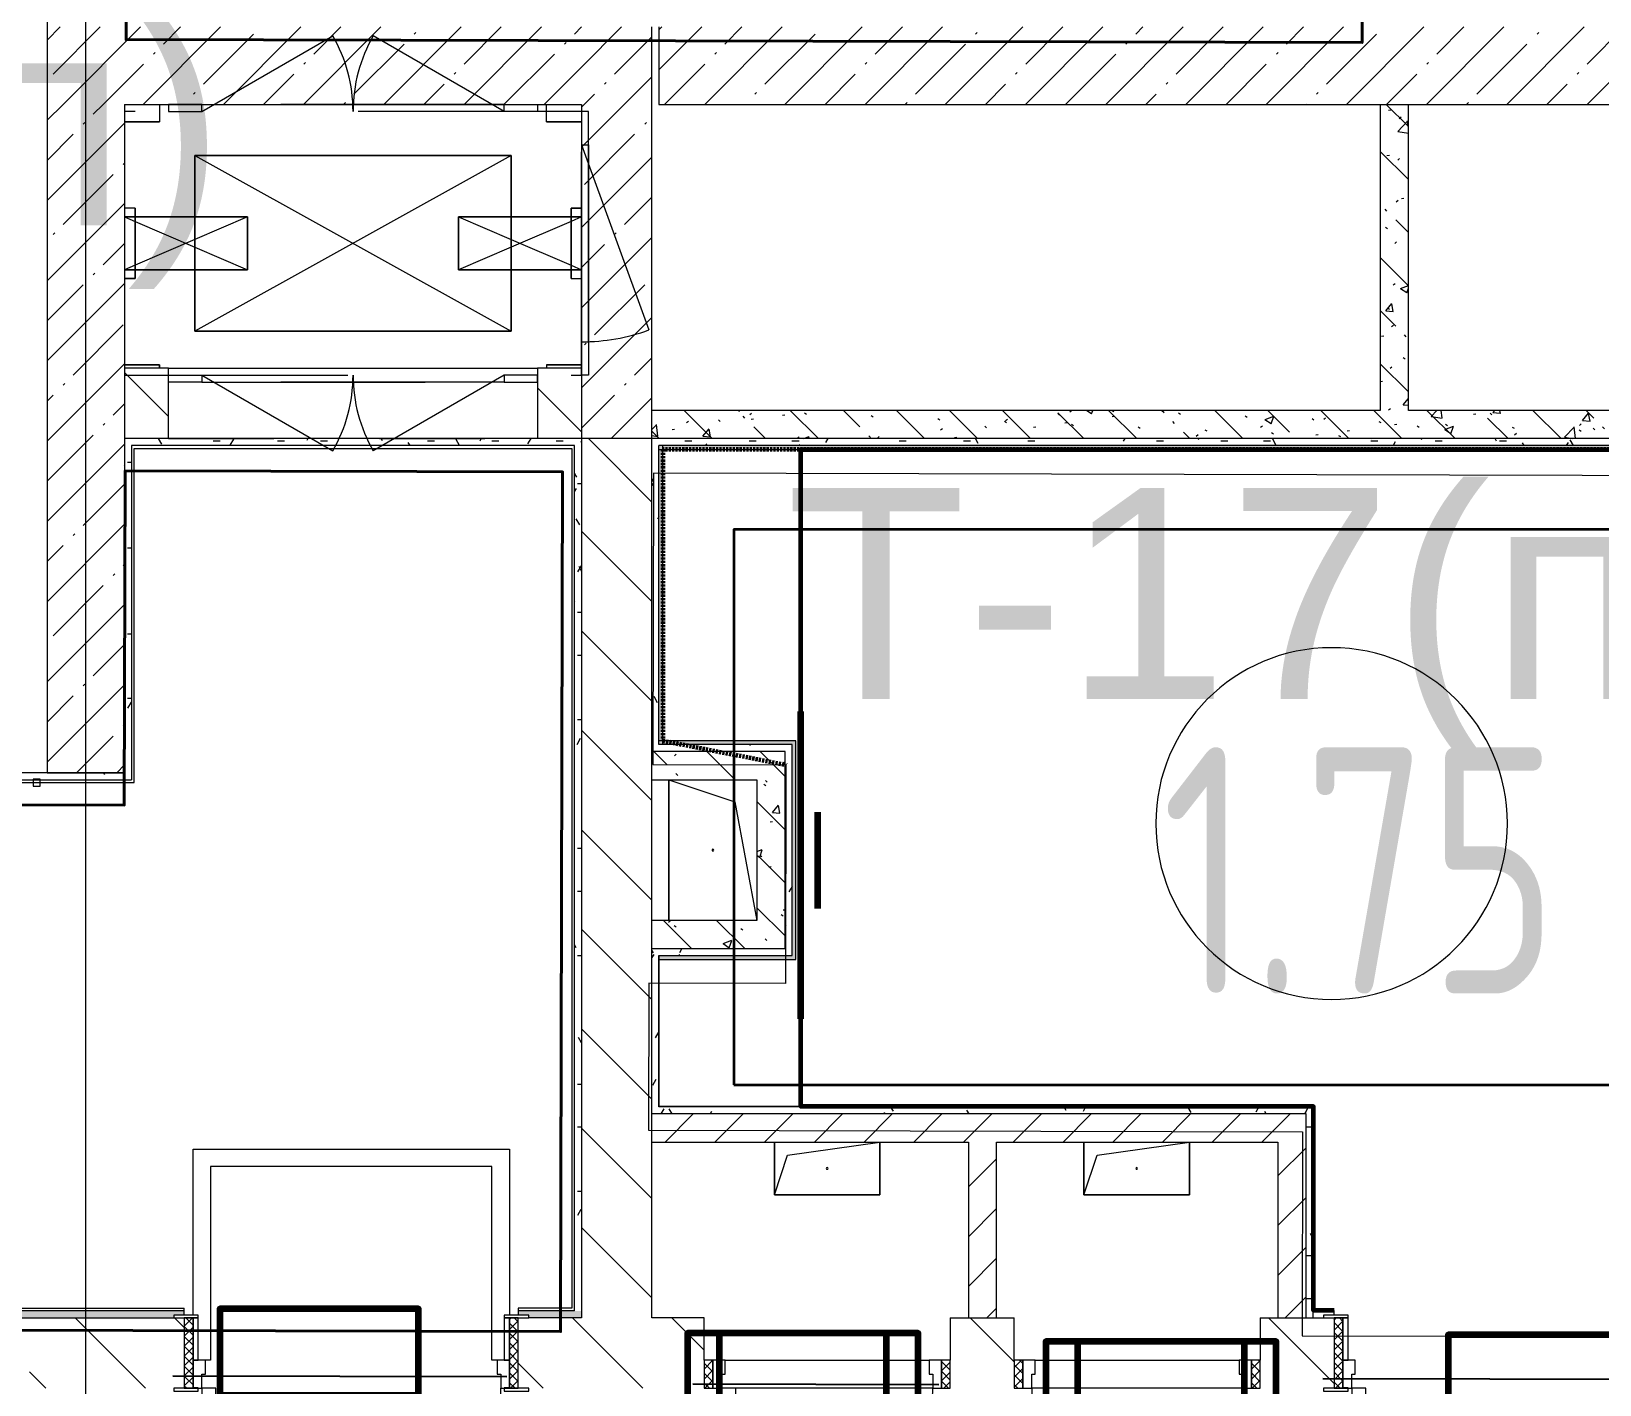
# Model space of a CAD drawing. Header units: millimetres. Extents: x -249154 to 415037, y -45458 to 354837.
# Drawn here: x 84770 to 89230, y 13274 to 17121 of the extents above; entities that cross this region are included whole.
import ezdxf

# ---------------------------------------------------------------- set-up
doc = ezdxf.new("R2010")
doc.units = ezdxf.units.MM
for name, pattern in [('200_ШТРИХ__ш1_п0_6_', [320, 200, -120]), ('Снесенные', [1428.75, 952.5, -476.25]), ('Штрих', [1270, 635, -635]), ('Штрих короткий', [600, 300, -300])]:
    doc.linetypes.add(name, pattern=pattern)
for name, color, linetype, lineweight in [('0) НЗ Ремонт штукатурка', 6, 'Continuous', 60), ('1) FK16', 1, 'Continuous', 50), ('1) FK9 Плитка кухня', 102, 'Continuous', 40), ('3.3) Шпаклевка баз. фин. WD5-13', 160, 'Continuous', 140), ('4.4) РВР ремонт Штукатурки', 160, 'зигзаг', 35), ('501 заделка отвертсии ком', 5, 'Continuous', 158), ('545 штукатурка цементом', 6, 'Continuous', 60), ('923 Люки', 170, 'Continuous', 120), ('A-AREA-BNDY', 7, 'Continuous', 5), ('A-AREA-IDEN', 7, 'Continuous', 9), ('A-DOOR-2', 7, 'Continuous', 5), ('A-DOOR-FRAM-2', 7, 'Continuous', 5), ('A-FLOR', 7, 'Continuous', 9), ('A-GENM', 7, 'Continuous', 9), ('A-GENM-2', 7, 'Штрих', 5), ('A-WALL', 7, 'Continuous', 5), ('I-WALL', 7, 'Continuous', 5), ('M-EQPM-3', 7, 'Снесенные', 5), ('Оси', 7, 'Continuous', 9)]:
    doc.layers.add(name, color=color, linetype=linetype, lineweight=lineweight)
for name, color, linetype, lineweight, true_color in [('A-DOOR-1', 7, 'Continuous', 5, 0xc0c0c0), ('A-DOOR-7', 7, 'Штрих короткий', 5, 0xc0c0c0), ('A-DOOR-FRAM-1', 7, 'Continuous', 5, 0xc0c0c0), ('A-WALL-1', 9, 'Continuous', 5, 0x808080), ('A-WALL-FNSH-1', 9, 'Continuous', 5, 0x808080), ('M-EQPM-1', 7, 'Continuous', 9, 0xb2b2b2), ('M-EQPM-2', 7, 'Штрих', 5, 0xb2b2b2), ('M-EQPM-4', 7, 'Continuous', 9, 0x52e2e2)]:
    doc.layers.add(name, color=color, linetype=linetype, lineweight=lineweight, true_color=true_color)
doc.styles.get("Standard").update_dxf_attribs({"font": 'arial.ttf'})
doc.styles.add('СПДС', font='ГОСТ тип А.ttf', dxfattribs={"width": 0.9})
doc.linetypes.add('зигзаг', pattern='A,0.00254,-5.08,[131,ltypeshp.shx,S=5.08,R=0,X=-5.08,Y=0],-10.16,[131,ltypeshp.shx,S=5.08,R=180,X=5.08,Y=0],-5.08', length=20.32254)
pattern_1 = [(45, (64.7, -136.06), (-114.04925, 114.04925), []), (45, (178.75, -136.06), (-114.04925, 114.04925), [201.612, -40.322, 6.706, -33.617])]
pattern_2 = [(135, (64.7, -136.06), (-141.42136, -141.42136), [])]
pattern_3 = [(135, (1826.41, 164.685), (-14.14214, -14.14214), []), (225, (1826.41, 164.685), (14.14214, -14.14214), [])]
pattern_4 = [(45, (-296.384, 164.685), (-14.1421, 14.1421), []), (135, (-296.384, 164.685), (-14.1421, -14.1421), [])]
pattern_5 = [(135, (64.7, -136.06), (-150.8683, -150.8683), [213.36, -35.56, 7.112, -35.56]), (135, (64.7, 14.71), (-150.8683, -150.8683), []), (50, (64.7, -136.06), (255.05767, -22.3145), [26.67, -293.37]), (355, (64.7, -136.06), (-49.3404, 267.47914), [21.336, -234.696]), (100.451, (85.96, -137.92), (205.71947, 245.16356), [22.666, -249.326]), (46.184, (64.7, -64.94), (379.511, -58.86), [40.005, -440.055]), (96.636, (96.33, -69.85), (332.3634, 346.3991), [33.999, -373.989]), (351.184, (64.7, -64.94), (332.3669, 346.3953), [32.004, -352.044]), (21, (100.26, -82.72), (212.26017, -143.1711), [26.67, -293.37]), (326, (100.26, -82.72), (86.5224, 257.8632), [21.336, -234.696]), (71.451, (117.95, -94.65), (298.78395, 114.6901), [22.666, -249.326]), (37.5, (64.7, -136.06), (4.32385, 118.37751), [6.706, -225.146, 6.706, -231.546, -235.585]), (37.5, (64.7, -136.06), (4.32385, 118.37751), [-470.103, 6.706, -228.879]), (7.5, (64.7, -136.06), (93.54758, 140.2533), [6.706, -129.134, 6.706, -219.812, -89.789]), (7.5, (64.7, -136.06), (93.54758, 140.2533), [-362.356, 6.706, -83.083]), (327.5, (-14.6, -136.06), (189.82734, -8.02019), [6.706, -82.194, 6.706, -270.662, -368.046]), (327.5, (-14.6, -136.06), (189.82734, -8.02019), [-366.268, 6.706, -361.34]), (317.5, (-50.16, -136.06), (207.38114, 35.59764), [6.706, -108.864, 6.706, -177.495, -261.366]), (317.5, (-50.16, -136.06), (207.38114, 35.59764), [-299.771, 6.706, -254.66])]
pattern_6 = [(45, (64.7, -136.06), (-70.71068, 70.71068), [])]
pattern_7 = [(0, (64.7, -136.06), (243.84, 60.96), [20.117, -162.763, 20.117, -162.763, -975.36]), (0, (64.7, -136.06), (243.84, 60.96), [-365.76, 20.117, -345.643, 20.117, -162.763, -426.72]), (0, (64.7, -136.06), (243.84, 60.96), [-914.4, 20.117, -101.803, 20.117, -284.683]), (120, (156.14, -105.58), (-174.71291, 180.691634), [20.117, -162.763, 20.117, -162.763, -975.36]), (120, (156.14, -105.58), (-174.71291, 180.691634), [-365.76, 20.117, -345.643, 20.117, -162.763, -426.72]), (120, (156.14, -105.58), (-174.71291, 180.691634), [-914.4, 20.117, -101.803, 20.117, -284.683]), (240, (186.62, 16.34), (-69.12709, -241.651634), [20.117, -162.763, 20.117, -162.763, -975.36]), (240, (186.62, 16.34), (-69.12709, -241.651634), [-365.76, 20.117, -345.643, 20.117, -162.763, -426.72]), (240, (186.62, 16.34), (-69.12709, -241.651634), [-914.4, 20.117, -101.803, 20.117, -284.683])]

# ---------------------------------------------------------------- blocks, each defined once
blk = doc.blocks.new('110_Дверь_СКБ_1Ст_Внутренняя1 - Д-8 950x2100h_охрана-V70-Объем проектирования 1 этажа')
at = {"layer": 'A-DOOR-2'}
h = blk.add_hatch(dxfattribs=at)
h.set_pattern_fill('FP_33', color=256, style=0, pattern_type=2)
h.set_pattern_definition(pattern_3)
h.paths.add_polyline_path([(462.5, 100), (462.5, -100), (487.5, -100), (487.5, 100), (463.8, 100)])
at = {"layer": 'A-DOOR-FRAM-2'}
h = blk.add_hatch(dxfattribs=at)
h.set_pattern_fill('FP_34', color=256, style=0, pattern_type=2)
h.set_pattern_definition(pattern_4)
h.paths.add_polyline_path([(-457.5, 100), (-462.5, 100), (-462.5, -100), (-437.5, -100), (-437.5, 100), (-451.6, 100)])
at = {"layer": 'A-DOOR-1'}
for p, q in [((437.5, 950), (397.5, 950)), ((397.5, 950), (397.5, 100)), ((437.5, 100), (437.5, 950)), ((397.5, 100), (437.5, 100))]:
    blk.add_line(p, q, dxfattribs=at)
blk.add_arc((437.5, 100), 850, 90, 180, dxfattribs=at)
at = {"layer": 'A-DOOR-FRAM-1'}
for p, q in [((-422.5, 108), (-492.5, 108)), ((-492.5, 108), (-492.5, 100)), ((-492.5, 100), (-422.5, 100)), ((-437.5, 100), (-462.5, 100)), ((-462.5, 100), (-462.5, -100)), ((-412.5, 100), (-437.5, 100)), ((-437.5, 100), (-437.5, 20)), ((-437.5, -100), (-437.5, 100)), ((-422.5, 100), (-437.5, 100)), ((-437.5, 100), (-437.5, 99)), ((-437.5, 99), (-422.5, 99)), ((-422.5, 100), (-422.5, 108)), ((-422.5, 99), (-422.5, 100)), ((-412.5, 60), (-412.5, 100)), ((437.5, 100), (437.5, 60)), ((462.5, 100), (437.5, 100)), ((517.5, 108), (447.5, 108)), ((447.5, 108), (447.5, 100)), ((462.5, 100), (447.5, 100)), ((447.5, 100), (447.5, 99)), ((447.5, 100), (517.5, 100)), ((447.5, 99), (462.5, 99)), ((462.5, 20), (462.5, 100)), ((487.5, 100), (462.5, 100)), ((462.5, 100), (462.5, -100)), ((462.5, 99), (462.5, 100)), ((487.5, -100), (487.5, 100)), ((517.5, 100), (517.5, 108)), ((-402.5, 60), (-412.5, 60)), ((-402.5, 20), (-402.5, 60)), ((437.5, 60), (427.5, 60)), ((427.5, 60), (427.5, 20)), ((-437.5, 20), (-402.5, 20)), ((-422.5, 20), (-437.5, 20)), ((-437.5, 20), (-437.5, -100)), ((-422.5, -100), (-422.5, 20)), ((427.5, 20), (462.5, 20)), ((462.5, 20), (447.5, 20)), ((447.5, 20), (447.5, -100)), ((462.5, -100), (462.5, 20)), ((-422.5, -100), (-492.5, -100)), ((-492.5, -100), (-492.5, -108)), ((-492.5, -108), (-422.5, -108)), ((-462.5, -100), (-437.5, -100)), ((-437.5, -100), (-422.5, -100)), ((-422.5, -108), (-422.5, -100)), ((447.5, -100), (462.5, -100)), ((517.5, -100), (447.5, -100)), ((447.5, -100), (447.5, -108)), ((447.5, -108), (517.5, -108)), ((462.5, -100), (487.5, -100)), ((517.5, -108), (517.5, -100))]:
    blk.add_line(p, q, dxfattribs=at)
blk = doc.blocks.new('110_Дверь_СКБ_1Ст_Внутренняя1 - Д-8 950x2100h_охрана-V22-Объем проектирования 1 этажа')
at = {"layer": 'A-DOOR-2'}
h = blk.add_hatch(dxfattribs=at)
h.set_pattern_fill('FP_33', color=256, style=0, pattern_type=2)
h.set_pattern_definition(pattern_3)
h.paths.add_polyline_path([(487.5, 100), (462.5, 100), (462.5, -100), (487.5, -100), (487.5, 13.7)])
at = {"layer": 'A-DOOR-FRAM-2'}
h = blk.add_hatch(dxfattribs=at)
h.set_pattern_fill('FP_34', color=256, style=0, pattern_type=2)
h.set_pattern_definition(pattern_4)
h.paths.add_polyline_path([(-437.5, 100), (-462.5, 100), (-462.5, -100), (-437.5, -100), (-437.5, 16.5)])
at = {"layer": 'A-DOOR-1'}
for p, q in [((437.5, 950), (397.5, 950)), ((397.5, 950), (397.5, 100)), ((437.5, 100), (437.5, 950)), ((397.5, 100), (437.5, 100))]:
    blk.add_line(p, q, dxfattribs=at)
blk.add_arc((437.5, 100), 850, 90, 180, dxfattribs=at)
at = {"layer": 'A-DOOR-FRAM-1'}
for p, q in [((-422.5, 108), (-492.5, 108)), ((-492.5, 108), (-492.5, 100)), ((-492.5, 100), (-422.5, 100)), ((-437.5, 100), (-462.5, 100)), ((-462.5, 100), (-462.5, -100)), ((-412.5, 100), (-437.5, 100)), ((-437.5, 100), (-437.5, 20)), ((-437.5, -100), (-437.5, 100)), ((-422.5, 100), (-437.5, 100)), ((-437.5, 100), (-437.5, 99)), ((-437.5, 99), (-422.5, 99)), ((-422.5, 100), (-422.5, 108)), ((-422.5, 99), (-422.5, 100)), ((-412.5, 60), (-412.5, 100)), ((437.5, 100), (437.5, 60)), ((462.5, 100), (437.5, 100)), ((517.5, 108), (447.5, 108)), ((447.5, 108), (447.5, 100)), ((462.5, 100), (447.5, 100)), ((447.5, 100), (447.5, 99)), ((447.5, 100), (517.5, 100)), ((447.5, 99), (462.5, 99)), ((462.5, 20), (462.5, 100)), ((487.5, 100), (462.5, 100)), ((462.5, 100), (462.5, -100)), ((462.5, 99), (462.5, 100)), ((487.5, -100), (487.5, 100)), ((517.5, 100), (517.5, 108)), ((-402.5, 60), (-412.5, 60)), ((-402.5, 20), (-402.5, 60)), ((437.5, 60), (427.5, 60)), ((427.5, 60), (427.5, 20)), ((-437.5, 20), (-402.5, 20)), ((-422.5, 20), (-437.5, 20)), ((-437.5, 20), (-437.5, -100)), ((-422.5, -100), (-422.5, 20)), ((427.5, 20), (462.5, 20)), ((462.5, 20), (447.5, 20)), ((447.5, 20), (447.5, -100)), ((462.5, -100), (462.5, 20)), ((-422.5, -100), (-492.5, -100)), ((-492.5, -100), (-492.5, -108)), ((-492.5, -108), (-422.5, -108)), ((-462.5, -100), (-437.5, -100)), ((-437.5, -100), (-422.5, -100)), ((-422.5, -108), (-422.5, -100)), ((447.5, -100), (462.5, -100)), ((517.5, -100), (447.5, -100)), ((447.5, -100), (447.5, -108)), ((447.5, -108), (517.5, -108)), ((462.5, -100), (487.5, -100)), ((517.5, -108), (517.5, -100))]:
    blk.add_line(p, q, dxfattribs=at)
blk = doc.blocks.new('160_Подъемник - 160_Подъемник-23521422-Объем проектирования 1 этажа')
at = {"layer": 'A-GENM'}
for p, q in [((220, 0), (592.4, 215)), ((220, 0), (592.4, 215)), ((220, 0), (592.4, 215)), ((1080, 0), (707.6, 215)), ((1080, 0), (707.6, 215)), ((1080, 0), (707.6, 215)), ((-20, -95), (-20, 0)), ((-20, 0), (0, 0)), ((0, 0), (0, -95)), ((220, 20), (125, 20)), ((125, 20), (125, 0)), ((220, 20), (125, 20)), ((125, 20), (125, 0)), ((220, 20), (125, 20)), ((125, 20), (125, 0)), ((220, 0), (220, 20)), ((220, 0), (220, 20)), ((220, 0), (220, 20)), ((1080, 0), (1080, 20)), ((1080, 20), (1175, 20)), ((1080, 0), (1080, 20)), ((1080, 20), (1175, 20)), ((1080, 0), (1080, 20)), ((1080, 20), (1175, 20)), ((1175, 20), (1175, 0)), ((1175, 20), (1175, 0)), ((1175, 20), (1175, 0)), ((125, 0), (220, 0)), ((125, 0), (220, 0)), ((125, 0), (220, 0)), ((1175, 0), (1080, 0)), ((1175, 0), (1080, 0)), ((1175, 0), (1080, 0)), ((0, -655), (-191.5, -128.8)), ((0, -95), (-20, -95)), ((0, -655), (-20, -655)), ((-20, -655), (-20, -750)), ((0, -750), (0, -655)), ((-20, -750), (0, -750)), ((125, -770), (125, -750)), ((125, -750), (220, -750)), ((125, -770), (125, -750)), ((125, -750), (220, -750)), ((125, -770), (125, -750)), ((125, -750), (220, -750)), ((220, -750), (220, -770)), ((220, -750), (592.4, -965)), ((220, -750), (220, -770)), ((220, -750), (592.4, -965)), ((220, -750), (220, -770)), ((220, -750), (592.4, -965)), ((1080, -750), (707.6, -965)), ((1080, -750), (707.6, -965)), ((1080, -750), (707.6, -965)), ((1080, -750), (1080, -770)), ((1175, -750), (1080, -750)), ((1080, -750), (1080, -770)), ((1175, -750), (1080, -750)), ((1080, -750), (1080, -770)), ((1175, -750), (1080, -750)), ((1175, -770), (1175, -750)), ((1175, -770), (1175, -750)), ((1175, -770), (1175, -750)), ((220, -770), (125, -770)), ((220, -770), (125, -770)), ((220, -770), (125, -770)), ((1080, -770), (1175, -770)), ((1080, -770), (1175, -770)), ((1080, -770), (1175, -770))]:
    blk.add_line(p, q, dxfattribs=at)
for centre, radius, start, end in [((220, 0), 430, 0, 30), ((220, 0), 430, 0, 30), ((220, 0), 430, 0, 30), ((1080, 0), 430, 150, 180), ((1080, 0), 430, 150, 180), ((1080, 0), 430, 150, 180), ((0, -655), 560, 90, 110), ((220, -750), 430, 330, 0), ((220, -750), 430, 330, 0), ((220, -750), 430, 330, 0), ((1080, -750), 430, 180, 210), ((1080, -750), 430, 180, 210), ((1080, -750), 430, 180, 210)]:
    blk.add_arc(centre, radius, start, end, dxfattribs=at)
at = {"layer": 'A-GENM-2'}
for p, q in [((1080, 20), (220, 20)), ((220, 20), (1080, 20)), ((1080, 20), (220, 20)), ((220, 20), (1080, 20)), ((1080, 20), (220, 20)), ((220, 20), (1080, 20)), ((-20, -95), (-20, -655)), ((-20, -655), (-20, -95)), ((220, -770), (792, -770)), ((1080, -770), (220, -770)), ((220, -770), (1080, -770)), ((1080, -770), (220, -770)), ((220, -770), (1080, -770)), ((1080, -770), (508, -770))]:
    blk.add_line(p, q, dxfattribs=at)
at = {"layer": 'M-EQPM-1'}
for p, q in [((1100, -625), (200, -125)), ((200, -625), (1100, -125)), ((1100, -125), (200, -125)), ((200, -125), (200, -625)), ((1100, -125), (200, -125)), ((200, -125), (200, -625)), ((200, -300), (200, -125)), ((200, -125), (1100, -125)), ((1100, -625), (1100, -125)), ((1100, -625), (1100, -125)), ((1100, -125), (1100, -300)), ((200, -450), (200, -300)), ((1100, -300), (1100, -450)), ((200, -625), (200, -450)), ((1100, -450), (1100, -625)), ((200, -625), (1100, -625)), ((200, -625), (1100, -625)), ((1100, -625), (200, -625))]:
    blk.add_line(p, q, dxfattribs=at)
at = {"layer": 'M-EQPM-2'}
for p, q in [((1300, 0), (0, 0)), ((0, 0), (0, -750)), ((1300, -750), (1300, 0)), ((0, -750), (1300, -750))]:
    blk.add_line(p, q, dxfattribs=at)
blk = doc.blocks.new('Закладная деталь приямка - 350_150-20924309-Объем проектирования 1 этажа')
at = {"layer": 'M-EQPM-1'}
for p, q in [((-175, 75), (-145, 75)), ((-145, 62.1), (-175, 75)), ((-145, 75), (25, 75)), ((25, -10.7), (-145, 62.1)), ((25, 75), (175, 75)), ((25, 10.7), (175, 75)), ((175, -75), (175, 75)), ((-145, -62.1), (25, 10.7)), ((175, -75), (25, -10.7)), ((-175, -75), (-145, -62.1)), ((-175, -75), (-145, -75)), ((-145, -75), (25, -75)), ((25, -75), (175, -75))]:
    blk.add_line(p, q, dxfattribs=at)
at = {"layer": 'M-EQPM-3'}
for p, q in [((-145, 75), (-175, 75)), ((-175, 75), (-145, 75)), ((25, 75), (-145, 75)), ((-145, 75), (25, 75)), ((175, 75), (25, 75)), ((25, 75), (175, 75)), ((175, -75), (175, 75)), ((175, 75), (175, -75)), ((-175, -75), (-145, -75)), ((-145, -75), (-175, -75)), ((-145, -75), (25, -75)), ((25, -75), (-145, -75)), ((25, -75), (175, -75)), ((175, -75), (25, -75))]:
    blk.add_line(p, q, dxfattribs=at)
blk = doc.blocks.new('Закладная деталь приямка - 350_150-V98-Объем проектирования 1 этажа')
at = {"layer": 'M-EQPM-1'}
for p, q in [((-175, 75), (-175, -75)), ((-175, 75), (-25, 75)), ((-25, 10.7), (-175, 75)), ((-25, 75), (145, 75)), ((-25, -10.7), (145, 62.1)), ((145, 75), (175, 75)), ((145, 62.1), (175, 75)), ((145, -62.1), (-25, 10.7)), ((-175, -75), (-25, -10.7)), ((-175, -75), (-25, -75)), ((-25, -75), (145, -75)), ((175, -75), (145, -62.1)), ((145, -75), (175, -75))]:
    blk.add_line(p, q, dxfattribs=at)
at = {"layer": 'M-EQPM-3'}
for p, q in [((-25, 75), (-175, 75)), ((-175, 75), (-175, -75)), ((-175, -75), (-175, 75)), ((-175, 75), (-150.5, 75)), ((-149.3, 75), (-25, 75)), ((145, 75), (-25, 75)), ((-25, 75), (145, 75)), ((175, 75), (145, 75)), ((145, 75), (175, 75)), ((-175, -75), (-25, -75)), ((-25, -75), (-175, -75)), ((-25, -75), (145, -75)), ((145, -75), (-25, -75)), ((145, -75), (175, -75)), ((175, -75), (145, -75))]:
    blk.add_line(p, q, dxfattribs=at)
blk = doc.blocks.new('Закладная деталь приямка - 150_100-20924311-Объем проектирования 1 этажа')
at = {"layer": 'M-EQPM-3'}
for p, q in [((85070, 16310), (84970, 16310)), ((84970, 16310), (85070, 16310)), ((85070, 16300), (85070, 16310)), ((85070, 16310), (85070, 16300))]:
    blk.add_line(p, q, dxfattribs=at)
blk = doc.blocks.new('Закладная деталь приямка - 150_100-V99-Объем проектирования 1 этажа')
at = {"layer": 'M-EQPM-3'}
for p, q in [((86270, 16310), (86170, 16310)), ((86170, 16310), (86270, 16310)), ((86170, 16310), (86170, 16300)), ((86170, 16310), (86170, 16300))]:
    blk.add_line(p, q, dxfattribs=at)
blk = doc.blocks.new('Закладная деталь приямка - 150_100-V100-Объем проектирования 1 этажа')
at = {"layer": 'M-EQPM-3'}
for p, q in [((86170, 17000), (86170, 17050)), ((86170, 17000), (86170, 17050)), ((86270, 17000), (86170, 17000)), ((86170, 17000), (86270, 17000))]:
    blk.add_line(p, q, dxfattribs=at)
blk = doc.blocks.new('Закладная деталь приямка - 150_100-V101-Объем проектирования 1 этажа')
at = {"layer": 'M-EQPM-3'}
for p, q in [((85070, 17050), (85070, 17000)), ((85070, 17050), (85070, 17000)), ((84970, 17000), (85070, 17000)), ((85070, 17000), (84970, 17000))]:
    blk.add_line(p, q, dxfattribs=at)
blk = doc.blocks.new('Закладная деталь приямка - 200_100-20924312-Объем проектирования 1 этажа')
at = {"layer": 'M-EQPM-3'}
for p, q in [((86240, 16755), (86240, 16555)), ((86240, 16555), (86240, 16755)), ((86270, 16755), (86240, 16755)), ((86240, 16755), (86270, 16755)), ((86240, 16555), (86270, 16555)), ((86240, 16555), (86270, 16555))]:
    blk.add_line(p, q, dxfattribs=at)
blk = doc.blocks.new('Закладная деталь приямка - 200_100-V102-Объем проектирования 1 этажа')
at = {"layer": 'M-EQPM-3'}
for p, q in [((85000, 16755), (84970, 16755)), ((85000, 16755), (84970, 16755)), ((85000, 16555), (85000, 16755)), ((85000, 16755), (85000, 16555)), ((84970, 16555), (85000, 16555)), ((85000, 16555), (84970, 16555))]:
    blk.add_line(p, q, dxfattribs=at)
blk = doc.blocks.new('GM_Отверстие прямоугольное _в плите_ - Отверстие-V126-Объем проектирования 1 этажа')
at = {"layer": 'A-GENM'}
for p, q in [((-137.5, 62.5), (200, 125)), ((-200, -125), (-137.5, 62.5)), ((200, -125), (-200, -125)), ((-200, -125), (200, -125))]:
    blk.add_line(p, q, dxfattribs=at)
for start, end in [(360, 180), (180, 360)]:
    blk.add_arc((0, 0), 2.5, start, end, dxfattribs=at)
blk = doc.blocks.new('110_Дверь_СКБ_1Ст - д-18 700x2100h_Технический шкаф ЭОМ и СС-23257539-Объем проектирования 1 этажа')
at = {"layer": 'A-DOOR-2'}
h = blk.add_hatch(dxfattribs=at)
h.set_pattern_fill('FP_121', color=256, style=0, pattern_type=2)
h.set_pattern_definition([(135, (1951.41, 164.685), (-14.14214, -14.14214), []), (225, (1951.41, 164.685), (14.14214, -14.14214), [])])
h.paths.add_polyline_path([(337.5, 100), (337.5, 20), (362.5, 20), (362.5, 100)])
at = {"layer": 'A-DOOR-FRAM-2'}
h = blk.add_hatch(dxfattribs=at)
h.set_pattern_fill('FP_122', color=256, style=0, pattern_type=2)
h.set_pattern_definition([(45, (-171.384, 164.685), (-14.1421, 14.1421), []), (135, (-171.384, 164.685), (-14.1421, -14.1421), [])])
h.paths.add_polyline_path([(-337.5, 100), (-337.5, 20), (-312.5, 20), (-312.5, 100)])
at = {"layer": 'A-DOOR-1'}
for p, q in [((312.5, 700), (272.5, 700)), ((272.5, 700), (272.5, 100)), ((312.5, 100), (312.5, 700)), ((272.5, 100), (312.5, 100))]:
    blk.add_line(p, q, dxfattribs=at)
blk.add_arc((312.5, 100), 600, 90, 180, dxfattribs=at)
at = {"layer": 'A-DOOR-FRAM-1'}
for p, q in [((-312.5, 100), (-337.5, 100)), ((-337.5, 100), (-337.5, 20)), ((-287.5, 100), (-312.5, 100)), ((-312.5, 100), (-312.5, 20)), ((-312.5, 20), (-312.5, 100)), ((-287.5, 60), (-287.5, 100)), ((-287.5, 100), (272.5, 100)), ((312.5, 100), (312.5, 60)), ((337.5, 100), (312.5, 100)), ((337.5, 20), (337.5, 100)), ((362.5, 100), (337.5, 100)), ((337.5, 100), (337.5, 20)), ((362.5, 20), (362.5, 100)), ((-277.5, 60), (-287.5, 60)), ((-277.5, 20), (-277.5, 60)), ((312.5, 60), (302.5, 60)), ((302.5, 60), (302.5, 20)), ((-337.5, 20), (-312.5, 20)), ((-312.5, 20), (-277.5, 20)), ((302.5, 20), (-277.5, 20)), ((302.5, 20), (337.5, 20)), ((337.5, 20), (362.5, 20))]:
    blk.add_line(p, q, dxfattribs=at)
blk = doc.blocks.new('GM_Отверстие прямоугольное _в плите_ - Отверстие-21620300-Объем проектирования 1 этажа')
at = {"layer": 'A-GENM'}
for p, q in [((-150, -75), (-150, 75)), ((-150, 75), (-150, -75)), ((-112.5, 37.5), (150, 75)), ((150, 75), (150, -75)), ((150, -75), (150, 75)), ((-150, -75), (-112.5, 37.5)), ((150, -75), (-150, -75)), ((-150, -75), (150, -75))]:
    blk.add_line(p, q, dxfattribs=at)
for start, end in [(360, 180), (180, 360)]:
    blk.add_arc((0, 0), 2.5, start, end, dxfattribs=at)
blk = doc.blocks.new('DOR_Проход в стене_Прямоугольный - 1050x1150 EI30-23344994-Объем проектирования 1 этажа')
at = {"layer": 'A-DOOR-7'}
for p, q in [((525, 100), (-525, 100)), ((525, -100), (-525, -100))]:
    blk.add_line(p, q, dxfattribs=at)
blk = doc.blocks.new('Марка_Помещения - Номер-25198446-Объем проектирования 1 этажа')
at = {"layer": 'A-AREA-IDEN'}
for start, end in [(360, 180), (180, 360)]:
    blk.add_arc((0, 0), 2.5, start, end, dxfattribs=at)

msp = doc.modelspace()

# ---------------------------------------------------------------- hatches: boundary and pattern name
at = {"layer": 'I-WALL'}
h = msp.add_hatch(dxfattribs=at)
h.set_pattern_fill('FP_41', color=256, style=0, pattern_type=2)
h.set_pattern_definition(pattern_5)
h.paths.add_polyline_path([(88605.7, 16043.9), (88685.7, 16043.9), (88685.7, 16913.9), (88605.7, 16913.9), (88605.7, 16050.8)])
h.paths.add_polyline_path([(88685.7, 17133.9), (88685.7, 19063.9), (88605.7, 19063.9), (88605.7, 17133.9)])
h = msp.add_hatch(dxfattribs=at)
h.set_pattern_fill('FP_1', color=256, style=0, pattern_type=2)
h.set_pattern_definition(pattern_1)
h.paths.add_polyline_path([(85359, 16913.9), (86334.7, 16913.9), (86334.7, 17133.9), (84814.7, 17133.9), (84814.7, 16913.9), (85274.7, 16913.9)])
h = msp.add_hatch(dxfattribs=at)
h.set_pattern_fill('FP_1', color=256, style=0, pattern_type=2)
h.set_pattern_definition(pattern_1)
h.paths.add_polyline_path([(86534.7, 15963.9), (86534.7, 17133.9), (86334.7, 17133.9), (86334.7, 15963.9), (86390.6, 15963.9)])
h = msp.add_hatch(dxfattribs=at)
h.set_pattern_fill('FP_1', color=256, style=0, pattern_type=2)
h.set_pattern_definition(pattern_1)
h.paths.add_polyline_path([(92874.7, 16913.9), (92874.7, 17133.9), (86554.7, 17133.9), (86554.7, 16913.9), (92862.2, 16913.9)])
h = msp.add_hatch(dxfattribs=at)
h.set_pattern_fill('FP_1', color=256, style=0, pattern_type=2)
h.set_pattern_definition(pattern_1)
h.paths.add_polyline_path([(85034.7, 15013.9), (85034.7, 16913.9), (84814.7, 16913.9), (84814.7, 15013.9), (84863, 15013.9)])
h = msp.add_hatch(dxfattribs=at)
h.set_pattern_fill('FP_23', color=256, style=0, pattern_type=2)
h.set_pattern_definition(pattern_2)
h.paths.add_polyline_path([(85074.7, 15963.9), (85159.7, 15963.9), (85159.7, 16163.9), (85034.7, 16163.9), (85034.7, 15963.9), (85054.7, 15963.9)])
h.paths.add_polyline_path([(86209.7, 15963.9), (86334.7, 15963.9), (86334.7, 16163.9), (86209.7, 16163.9), (86209.7, 16063.1)])
h = msp.add_hatch(dxfattribs=at)
h.set_pattern_fill('FP_41', color=256, style=0, pattern_type=2)
h.set_pattern_definition(pattern_5)
h.paths.add_polyline_path([(89594.7, 15963.9), (89614.7, 15963.9), (89614.7, 16043.9), (86534.7, 16043.9), (86534.7, 15963.9), (89538.8, 15963.9)])
h = msp.add_hatch(dxfattribs=at)
h.set_pattern_fill('FP_191', color=256, style=0, pattern_type=2)
h.set_pattern_definition(pattern_7)
h.paths.add_polyline_path([(85159.7, 15943.9), (86314.7, 15943.9), (86314.5, 15963.9), (85034.7, 15963.9), (85034.7, 15943.9), (85104.7, 15943.9)])
h = msp.add_hatch(dxfattribs=at)
h.set_pattern_fill('FP_191', color=256, style=0, pattern_type=2)
h.set_pattern_definition(pattern_7)
h.paths.add_polyline_path([(85034.7, 14993.9), (85054.7, 14993.9), (85054.7, 15943.9), (85034.7, 15943.6), (85034.7, 15013.9)])
h = msp.add_hatch(dxfattribs=at)
h.set_pattern_fill('FP_191', color=256, style=0, pattern_type=2)
h.set_pattern_definition(pattern_7)
h.paths.add_polyline_path([(86334.7, 13483.9), (86334.7, 15963.9), (86314.7, 15963.9), (86314.7, 13483.9)])
h = msp.add_hatch(dxfattribs=at)
h.set_pattern_fill('FP_23', color=256, style=0, pattern_type=2)
h.set_pattern_definition(pattern_2)
h.paths.add_polyline_path([(86534.7, 13463.9), (86534.7, 15963.9), (86334.7, 15963.9), (86334.7, 13463.9), (86390.6, 13463.9)])
h = msp.add_hatch(dxfattribs=at)
h.set_pattern_fill('FP_191', color=256, style=0, pattern_type=2)
h.set_pattern_definition(pattern_7)
h.paths.add_polyline_path([(86554.7, 15093.9), (86554.7, 15963.9), (86534.7, 15963.9), (86534.7, 15093.9)])
h = msp.add_hatch(dxfattribs=at)
h.set_pattern_fill('FP_191', color=256, style=0, pattern_type=2)
h.set_pattern_definition(pattern_7)
h.paths.add_polyline_path([(88685.7, 15943.9), (89614.7, 15943.9), (89614.7, 15963.9), (86554.7, 15963.9), (86555, 15943.9), (88605.7, 15943.9)])
for points in [[(89560.3, 15932.9), (89594.7, 15932.9), (89594.6, 15943.9), (86554.7, 15943.9), (86554.7, 15932.9), (89518.3, 15932.9)], [(86554.7, 15093.9), (86565.7, 15093.9), (86565.7, 15932.9), (86554.7, 15932.9), (86554.7, 15104.9)], [(86944.1, 15093.9), (86944.1, 15104.9), (86565.7, 15104.6), (86565.7, 15093.9), (86933.1, 15093.9)], [(86933.1, 14493.9), (86944.1, 14493.9), (86944.1, 15093.9), (86933.1, 15093.9), (86933.1, 14513.9)], [(86944.1, 14482.9), (86944.1, 14493.9), (86554.7, 14493.9), (86556.3, 14482.9), (86933.1, 14482.9)]]:
    msp.add_hatch(color=256, dxfattribs=at).paths.add_polyline_path(points)
h = msp.add_hatch(dxfattribs=at)
h.set_pattern_fill('FP_191', color=256, style=0, pattern_type=2)
h.set_pattern_definition(pattern_7)
h.paths.add_polyline_path([(86565.7, 15073.9), (86913.1, 15073.9), (86912.4, 15093.9), (86534.7, 15093.9), (86534.7, 15073.9), (86554.7, 15073.9)])
h = msp.add_hatch(dxfattribs=at)
h.set_pattern_fill('FP_191', color=256, style=0, pattern_type=2)
h.set_pattern_definition(pattern_7)
h.paths.add_polyline_path([(86933.1, 14513.9), (86933.1, 15093.9), (86913.1, 15093.9), (86913.1, 14513.9)])
h = msp.add_hatch(dxfattribs=at)
h.set_pattern_fill('FP_41', color=256, style=0, pattern_type=2)
h.set_pattern_definition(pattern_5)
h.paths.add_polyline_path([(86913.1, 14993.9), (86913.1, 15073.9), (86534.7, 15073.9), (86534.7, 14993.9), (86833.1, 14993.9)])
h = msp.add_hatch(dxfattribs=at)
h.set_pattern_fill('FP_191', color=256, style=0, pattern_type=2)
h.set_pattern_definition(pattern_7)
h.paths.add_polyline_path([(84854.7, 14993.9), (85034.7, 14993.9), (85034.7, 15013.9), (81094.7, 15013.9), (81094.7, 14993.9), (84814.7, 14993.9)])
h = msp.add_hatch(dxfattribs=at)
h.set_pattern_fill('FP_41', color=256, style=0, pattern_type=2)
h.set_pattern_definition(pattern_5)
h.paths.add_polyline_path([(86913.1, 14513.9), (86913.1, 14993.9), (86833.1, 14993.9), (86833.1, 14513.9)])
h = msp.add_hatch(dxfattribs=at)
h.set_pattern_fill('FP_41', color=256, style=0, pattern_type=2)
h.set_pattern_definition(pattern_5)
h.paths.add_polyline_path([(86534.7, 14513.9), (86833.1, 14513.9), (86833.1, 14593.9), (86534.7, 14593.9)])
h = msp.add_hatch(dxfattribs=at)
h.set_pattern_fill('FP_191', color=256, style=0, pattern_type=2)
h.set_pattern_definition(pattern_7)
h.paths.add_polyline_path([(86554.7, 14063.9), (86554.7, 14513.9), (86534.7, 14513.9), (86534.7, 14063.9), (86541.6, 14063.9)])
h = msp.add_hatch(dxfattribs=at)
h.set_pattern_fill('FP_191', color=256, style=0, pattern_type=2)
h.set_pattern_definition(pattern_7)
h.paths.add_polyline_path([(86833.1, 14493.9), (86933.1, 14493.9), (86933.1, 14513.9), (86554.7, 14513.9), (86555.7, 14493.9), (86583.1, 14493.9)])
h = msp.add_hatch(dxfattribs=at)
h.set_pattern_fill('FP_191', color=256, style=0, pattern_type=2)
h.set_pattern_definition(pattern_7)
h.paths.add_polyline_path([(86534.7, 14043.9), (88394.7, 14043.9), (88394.7, 14063.9), (86554.7, 14063)])
h.paths.add_polyline_path([(86534.7, 14043.9), (86554.7, 14063.9), (86534.7, 14063.9)])
h = msp.add_hatch(dxfattribs=at)
h.set_pattern_fill('FP_191', color=256, style=0, pattern_type=2)
h.set_pattern_definition(pattern_7)
h.paths.add_polyline_path([(88394.7, 13463.9), (88414.7, 13463.9), (88414.7, 14063.9), (88394.7, 14063.9), (88394.7, 13503.9)])
h = msp.add_hatch(dxfattribs=at)
h.set_pattern_fill('FP_22', color=256, style=0, pattern_type=2)
h.set_pattern_definition(pattern_6)
h.paths.add_polyline_path([(87422.1, 13963.9), (88394.7, 13963.9), (88394.7, 14043.9), (86534.7, 14043.9), (86534.7, 13963.9), (86933.1, 13963.9)])
h = msp.add_hatch(dxfattribs=at)
h.set_pattern_fill('FP_22', color=256, style=0, pattern_type=2)
h.set_pattern_definition(pattern_6)
h.paths.add_polyline_path([(87514.7, 13463.9), (87514.7, 13963.9), (87434.7, 13963.9), (87434.7, 13463.9)])
h = msp.add_hatch(dxfattribs=at)
h.set_pattern_fill('FP_22', color=256, style=0, pattern_type=2)
h.set_pattern_definition(pattern_6)
h.paths.add_polyline_path([(88314.7, 13463.9), (88394.7, 13463.9), (88394.7, 13963.9), (88314.7, 13963.9), (88314.7, 13503.9)])
h = msp.add_hatch(dxfattribs=at)
h.set_pattern_fill('FP_191', color=256, style=0, pattern_type=2)
h.set_pattern_definition(pattern_7)
h.paths.add_polyline_path([(85174.7, 13463.9), (85174.7, 13471.9), (85204.7, 13471.9), (85204.7, 13483.9), (70874.7, 13483.9), (70874.7, 13463.9), (85104.7, 13463.9)])
h.paths.add_polyline_path([(86314.7, 13463.9), (86334.7, 13463.9), (86334.7, 13483.9), (86154.7, 13483.9), (86154.7, 13471.9), (86184.7, 13471.9), (86184.7, 13463.9)])
h = msp.add_hatch(dxfattribs=at)
h.set_pattern_fill('FP_23', color=256, style=0, pattern_type=2)
h.set_pattern_definition(pattern_2)
h.paths.add_polyline_path([(88453.6, 13263.9), (88474.7, 13263.9), (88474.7, 13463.9), (88264.7, 13463.9), (88264.7, 13263.9), (88444.7, 13263.9)])
h.paths.add_polyline_path([(87422.1, 13263.9), (87564.7, 13263.9), (87564.7, 13463.9), (87383.1, 13463.9), (87383.1, 13263.9)])
h.paths.add_polyline_path([(86534.7, 13263.9), (86683.1, 13263.9), (86683.1, 13463.9), (86154.7, 13463.9), (86154.7, 13263.9), (86390.6, 13263.9)])
h.paths.add_polyline_path([(84814.7, 13263.9), (85204.7, 13263.9), (85204.7, 13463.9), (84764.7, 13463.9), (84764.7, 13263.9), (84789, 13263.9)])

# ---------------------------------------------------------------- linework, layer by layer
for points in [[(85172.4, 13299.6), (86122.4, 13297.3)], [(88442.4, 13291.9), (89392.4, 13289.7)], [(86650.8, 13276.1), (87350.8, 13274.5)]]:
    msp.add_lwpolyline(points)
at = {"layer": '0) НЗ Ремонт штукатурка', "color": 4, "linetype": '200_ШТРИХ__ш1_п0_6_', "ltscale": 0.03}
msp.add_lwpolyline([(89583.7, 13504.9), (89583.7, 15932.9), (86565.7, 15932.9), (86565.7, 15104.9), (86915.9, 15036.5)], dxfattribs=at)
at = {"layer": '1) FK16'}
msp.add_lwpolyline([(88474.7, 13484.9), (88415.7, 13484.9), (88415.7, 14064.9), (86958.3, 14064.9), (86958.3, 15932.9), (89356.3, 15932.9), (89356.3, 15597.9), (89583.7, 15597.9), (89583.7, 13504.9), (89404.7, 13504.9)], dxfattribs=at)
at = {"layer": '1) FK9 Плитка кухня', "flags": 128}
for points in [[(85045.7, 19801.9), (85039.3, 17097.9), (88554.3, 17089.6), (88558.7, 18963.6), (86827.7, 18967.7), (86829.7, 19797.7)], [(81062.3, 14931.2), (81062.3, 14959.2), (79140.3, 14963.7), (79140.3, 14935.7), (78592.3, 14937), (78592.3, 14965), (76480.1, 14970), (76480.1, 14942), (70874.3, 14955.1), (70870.8, 13461.1), (86274.7, 13425), (86280.5, 15869), (85036.5, 15871.9), (85034.2, 14921.9)]]:
    msp.add_lwpolyline(points, close=True, dxfattribs=at)
at = {"layer": '3.3) Шпаклевка баз. фин. WD5-13', "ltscale": 0.5}
msp.add_lwpolyline([(87006, 14628.2), (87006, 14902.1)], dxfattribs=at)
at = {"layer": '4.4) РВР ремонт Штукатурки', "ltscale": 0.1}
msp.add_lwpolyline([(86768, 14126.7), (89424.7, 14126.7), (89424.7, 15705.3), (86768, 15705.3)], close=True, dxfattribs=at)
at = {"layer": '501 заделка отвертсии ком', "ltscale": 0.5}
for points in [[(85305.7, 13243.9), (85871.1, 13243.9), (85871.1, 13489.8), (85305.7, 13489.8)], [(86636.3, 13175.1), (87201.7, 13175.1), (87201.7, 13421), (86636.3, 13421)], [(86726.3, 13175.1), (87291.7, 13175.1), (87291.7, 13421), (86726.3, 13421)], [(87654.7, 13151.1), (88220, 13151.1), (88220, 13397), (87654.7, 13397)], [(87744.7, 13151.1), (88310, 13151.1), (88310, 13397), (87744.7, 13397)], [(88798.6, 13170.1), (89363.9, 13170.1), (89363.9, 13415.9), (88798.6, 13415.9)]]:
    msp.add_lwpolyline(points, close=True, dxfattribs=at)
at = {"layer": '545 штукатурка цементом'}
msp.add_lwpolyline([(88474.7, 13484.9), (88415.7, 13484.9), (88415.7, 14064.9), (86958.3, 14064.9), (86958.3, 15932.9), (89356.3, 15932.9), (89356.3, 15597.9), (89583.7, 15597.9), (89583.7, 13504.9), (89404.7, 13504.9)], dxfattribs=at)
at = {"layer": '923 Люки', "ltscale": 0.5}
msp.add_lwpolyline([(86958.3, 14314.5), (86958.3, 15188.1)], dxfattribs=at)
at = {"layer": 'A-AREA-BNDY', "flags": 128}
msp.add_lwpolyline([(89372.7, 13410.7), (89372.8, 13430.7), (89551.8, 13430.3), (89557.4, 15858.3), (86539.5, 15865.4), (86537.5, 15037.4), (86915.9, 15036.5), (86914.5, 14414.5), (86526.1, 14415.4), (86525.1, 13997.4), (88385.1, 13993), (88383.7, 13413)], close=True, dxfattribs=at)
at = {"layer": 'A-FLOR'}
for p, q in [((86554.7, 14063.9), (86554.7, 14482.9)), ((88414.7, 14063.9), (86555.7, 14063.9)), ((88414.7, 13463.9), (88414.7, 14063.9)), ((85229.7, 13943.9), (86129.7, 13943.9)), ((85229.7, 13471.9), (85229.7, 13943.9)), ((86129.7, 13943.9), (86129.7, 13471.9)), ((86079.7, 13893.9), (85279.7, 13893.9)), ((85279.7, 13893.9), (85279.7, 13343.9)), ((86079.7, 13343.9), (86079.7, 13893.9)), ((85279.7, 13343.9), (85264.7, 13343.9)), ((86094.7, 13343.9), (86079.7, 13343.9))]:
    msp.add_line(p, q, dxfattribs=at)
at = {"layer": 'A-WALL'}
for p, q in [((86314.7, 15943.9), (85054.7, 15943.9)), ((85054.7, 15943.9), (85054.7, 14993.9)), ((86314.7, 13483.9), (86314.7, 15943.9)), ((86554.7, 15093.9), (86554.7, 15943.9)), ((89594.7, 15943.9), (86554.7, 15943.9)), ((86554.7, 14482.9), (86554.7, 14493.9)), ((85204.7, 13483.9), (70894.7, 13483.9)), ((86314.7, 13483.9), (86154.7, 13483.9)), ((88414.7, 13483.9), (88474.7, 13483.9)), ((87383.1, 13463.9), (87564.7, 13463.9)), ((88264.7, 13463.9), (88394.7, 13463.9))]:
    msp.add_line(p, q, dxfattribs=at)
at = {"layer": 'A-WALL-1'}
for p, q in [((84814.7, 19993.9), (84814.7, 15013.9)), ((86534.7, 13463.9), (86534.7, 17133.9)), ((86554.7, 17133.9), (86554.7, 16913.9)), ((85034.7, 16913.9), (86334.7, 16913.9)), ((85034.7, 16913.9), (85034.7, 15013.9)), ((86334.7, 16913.9), (86334.7, 13463.9)), ((86554.7, 16913.9), (90974.7, 16913.9)), ((88605.7, 16913.9), (88605.7, 16043.9)), ((88685.7, 16043.9), (88685.7, 16913.9)), ((85159.7, 16163.9), (85034.7, 16163.9)), ((85159.7, 15963.9), (85159.7, 16163.9)), ((86334.7, 16163.9), (86209.7, 16163.9)), ((86209.7, 16163.9), (86209.7, 15963.9)), ((88605.7, 16043.9), (86534.7, 16043.9)), ((89614.7, 16043.9), (88685.7, 16043.9)), ((89614.7, 15963.9), (85034.7, 15963.9)), ((86933.1, 15093.9), (86554.7, 15093.9)), ((86933.1, 14493.9), (86933.1, 15093.9)), ((86913.1, 15073.9), (86534.7, 15073.9)), ((86913.1, 14513.9), (86913.1, 15073.9)), ((81094.7, 14993.9), (85054.7, 14993.9)), ((85034.7, 15013.9), (81114.7, 15013.9)), ((84814.7, 15013.9), (85034.7, 15013.9)), ((86534.7, 14993.9), (86833.1, 14993.9)), ((86833.1, 14993.9), (86833.1, 14593.9)), ((86833.1, 14593.9), (86534.7, 14593.9)), ((86534.7, 14513.9), (86913.1, 14513.9)), ((86554.7, 14493.9), (86933.1, 14493.9)), ((86555.7, 14063.9), (86554.7, 14063.9)), ((88394.7, 14043.9), (86534.7, 14043.9)), ((88394.7, 13463.9), (88394.7, 14043.9)), ((86534.7, 13963.9), (87434.7, 13963.9)), ((87434.7, 13963.9), (87434.7, 13463.9)), ((87514.7, 13963.9), (88314.7, 13963.9)), ((87514.7, 13463.9), (87514.7, 13963.9)), ((88314.7, 13963.9), (88314.7, 13463.9)), ((85204.7, 13471.9), (85204.7, 13483.9)), ((86154.7, 13483.9), (86154.7, 13471.9)), ((88474.7, 13471.9), (88474.7, 13483.9)), ((66624.7, 13463.9), (85174.7, 13463.9)), ((86334.7, 13463.9), (86184.7, 13463.9)), ((86683.1, 13463.9), (86534.7, 13463.9)), ((86683.1, 13343.9), (86683.1, 13463.9)), ((87383.1, 13463.9), (87383.1, 13343.9)), ((87564.7, 13343.9), (87564.7, 13463.9)), ((88264.7, 13463.9), (88264.7, 13343.9)), ((88394.7, 13463.9), (88444.7, 13463.9))]:
    msp.add_line(p, q, dxfattribs=at)
at = {"layer": 'A-WALL-FNSH-1'}
for p, q in [((85062.7, 15935.9), (86306.7, 15935.9)), ((85062.7, 14985.9), (85062.7, 15935.9)), ((86306.7, 15935.9), (86306.7, 13491.9)), ((86554.7, 15932.9), (89594.7, 15932.9)), ((86565.7, 15093.9), (86565.7, 15943.9)), ((86944.1, 15104.9), (86554.7, 15104.9)), ((86944.1, 14482.9), (86944.1, 15104.9)), ((81086.7, 14985.9), (85062.7, 14985.9)), ((84775.2, 14995.9), (84775.2, 14975.9)), ((84795.2, 14995.9), (84775.2, 14995.9)), ((84795.2, 14975.9), (84795.2, 14995.9)), ((84775.2, 14975.9), (84795.2, 14975.9)), ((86554.7, 14482.9), (86944.1, 14482.9)), ((86555.7, 14064.9), (86555.7, 14493.9)), ((88415.7, 14064.9), (86555.7, 14064.9)), ((88415.7, 13484.9), (88415.7, 14064.9)), ((70894.7, 13491.9), (85204.7, 13491.9)), ((85204.7, 13483.9), (85204.7, 13491.9)), ((86306.7, 13491.9), (86154.7, 13491.9)), ((86154.7, 13491.9), (86154.7, 13483.9)), ((88474.7, 13484.9), (88415.7, 13484.9)), ((88474.7, 13483.9), (88474.7, 13484.9))]:
    msp.add_line(p, q, dxfattribs=at)
at = {"layer": 'I-WALL'}
msp.add_line((85159.7, 16163.9), (86209.7, 16163.9), dxfattribs=at)
at = {"layer": 'Оси'}
msp.add_lwpolyline([(86088.5, -2042.3), (86088.5, -1322.8), (84924.7, -179.1), (84924.7, 4820.9), (84924.7, 16779), (84924.7, 21779)], dxfattribs=at)

# ---------------------------------------------------------------- block references
at = {"layer": 'A-AREA-IDEN', "xscale": 199.9999999999999, "yscale": 199.9999999999999, "zscale": 199.9999999999999}
msp.add_blockref('Марка_Помещения - Номер-25198446-Объем проектирования 1 этажа', (88467.5, 14869.2), dxfattribs=at)
at = {"layer": 'A-DOOR-1', "rotation": 180}
for name, p in [('DOR_Проход в стене_Прямоугольный - 1050x1150 EI30-23344994-Объем проектирования 1 этажа', (85684.7, 16063.9)), ('110_Дверь_СКБ_1Ст_Внутренняя1 - Д-8 950x2100h_охрана-V70-Объем проектирования 1 этажа', (85692.2, 13363.9)), ('110_Дверь_СКБ_1Ст_Внутренняя1 - Д-8 950x2100h_охрана-V22-Объем проектирования 1 этажа', (88962.2, 13363.9)), ('110_Дверь_СКБ_1Ст - д-18 700x2100h_Технический шкаф ЭОМ и СС-23257539-Объем проектирования 1 этажа', (87045.6, 13363.9)), ('110_Дверь_СКБ_1Ст - д-18 700x2100h_Технический шкаф ЭОМ и СС-23257539-Объем проектирования 1 этажа', (87927.2, 13363.9))]:
    msp.add_blockref(name, p, dxfattribs=at)
at = {"layer": 'A-GENM', "rotation": 270}
msp.add_blockref('GM_Отверстие прямоугольное _в плите_ - Отверстие-V126-Объем проектирования 1 этажа', (86708.1, 14793.9), dxfattribs=at)
at = {"layer": 'A-GENM'}
for p in [(87033.1, 13888.9), (87913.1, 13888.9)]:
    msp.add_blockref('GM_Отверстие прямоугольное _в плите_ - Отверстие-21620300-Объем проектирования 1 этажа', p, dxfattribs=at)
at = {"layer": 'M-EQPM-1', "rotation": 180}
for name, p in [('160_Подъемник - 160_Подъемник-23521422-Объем проектирования 1 этажа', (86334.7, 16143.9)), ('Закладная деталь приямка - 350_150-V98-Объем проектирования 1 этажа', (85209.7, 16518.9)), ('Закладная деталь приямка - 350_150-20924309-Объем проектирования 1 этажа', (86159.7, 16518.9))]:
    msp.add_blockref(name, p, dxfattribs=at)
at = {"layer": 'M-EQPM-4'}
for name in ['Закладная деталь приямка - 150_100-V101-Объем проектирования 1 этажа', 'Закладная деталь приямка - 150_100-V100-Объем проектирования 1 этажа', 'Закладная деталь приямка - 200_100-V102-Объем проектирования 1 этажа', 'Закладная деталь приямка - 200_100-20924312-Объем проектирования 1 этажа', 'Закладная деталь приямка - 150_100-20924311-Объем проектирования 1 этажа', 'Закладная деталь приямка - 150_100-V99-Объем проектирования 1 этажа']:
    msp.add_blockref(name, (64.7, -136.1), dxfattribs=at)

# ---------------------------------------------------------------- texts
at = {"layer": '923 Люки', "char_height": 600, "width": 3064.482, "attachment_point": 1}
for s, insert in [('T-16(п)', (82585.9, 17169.7)), ('T-17(п)', (86915.9, 15823.1))]:
    msp.add_mtext(s, dxfattribs=dict(at, insert=insert))
at = {"layer": 'A-AREA-IDEN', "insert": (87983.7, 15086.3), "char_height": 700, "width": 1212.151, "attachment_point": 1, "style": 'СПДС'}
msp.add_mtext('1.75', dxfattribs=at)

doc.saveas('drawing.dxf')
